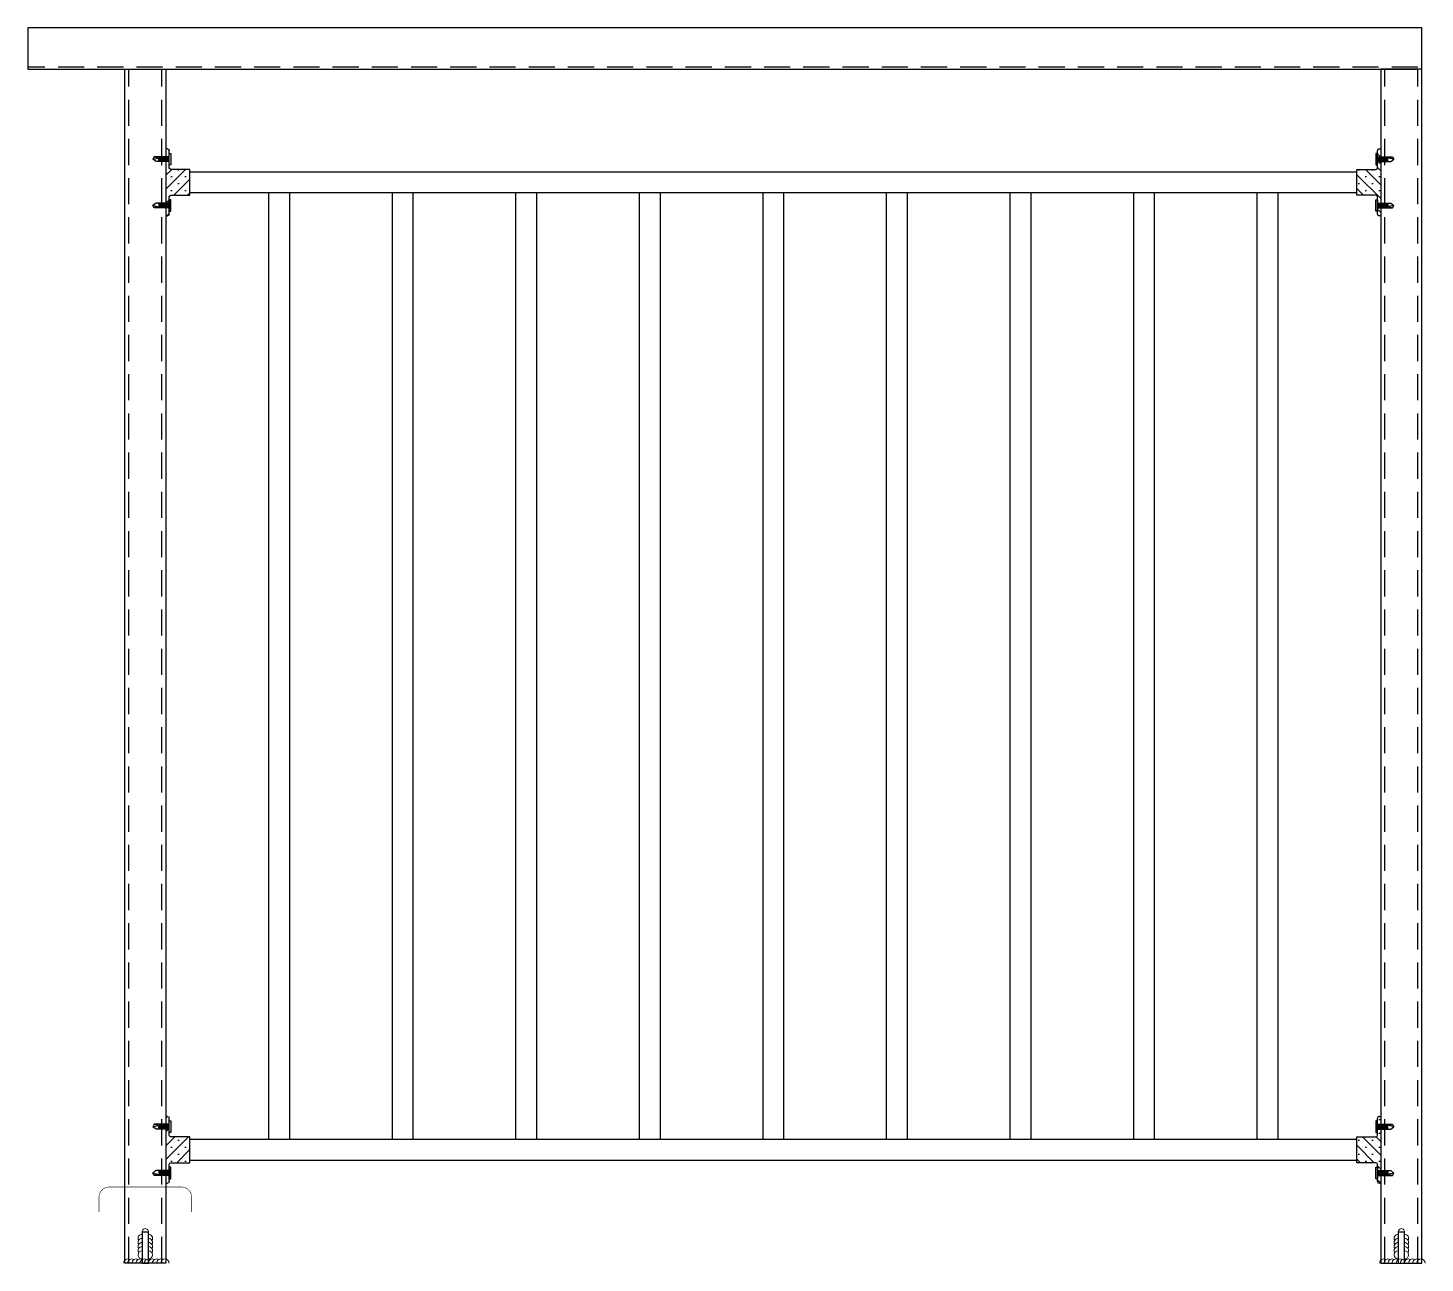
# Model space of a CAD drawing. Header units: millimetres. Extents: x -93 to 1264, y 0 to 1200.
import ezdxf

# ---------------------------------------------------------------- set-up
doc = ezdxf.new("R2010")
doc.units = ezdxf.units.MM
doc.set_wipeout_variables(frame=1)
doc.linetypes.add('DASHED', pattern=[19.05, 12.7, -6.35])
for name, color, linetype in [('@F05_Section_Steel', 24, 'Continuous'), ('F01_Section_AL', 92, 'Continuous'), ('F22_Dim', 9, 'Continuous'), ('XX', 6, 'DASHED'), ('图层2', 1, 'Continuous'), ('图层3', 3, 'Continuous')]:
    doc.layers.add(name, color=color, linetype=linetype)
doc.layers.add('JY-11填充层', color=8, linetype='Continuous', lineweight=5)

# ---------------------------------------------------------------- blocks, each defined once
blk = doc.blocks.new('肋板侧')
at = {"layer": '@F05_Section_Steel', "ltscale": 10}
blk.add_lwpolyline([(-3, 0), (3, 0), (3, 30), (-3, 30)], close=True, dxfattribs=at)
at = {"layer": 'JY-11填充层'}
blk.add_lwpolyline([(1, 30), (3, 30, 1.147558), (-3, 30)], format="xyb", close=True, dxfattribs=at)
for centre, start, end in [((-3, 24), 90, 210), ((3, 24), 330, 90), ((-3, 20), 90, 210), ((-3, 16), 90, 210), ((-3, 12), 90, 210), ((3, 20), 330, 90), ((3, 16), 330, 90), ((3, 12), 330, 90), ((-17, 0), 60, 180), ((-13, 0), 60, 180), ((-9, 0), 60, 180), ((-5, 0), 60, 180), ((-3, 8), 90, 270), ((-1, 0), 60, 180), ((3, 0), 60, 180), ((3, 8), 270, 90), ((7, 0), 60, 180), ((11, 0), 60, 180), ((15, 0), 60, 180), ((19, 0), 0, 180)]:
    blk.add_arc(centre, 4, start, end, dxfattribs=at)
blk = doc.blocks.new('15E[GL')
at = {"layer": '图层2'}
for points in [[(9.6, 20.1), (12.8, 22.5), (7.5, 23.6), (11.3, 24.9), (12.8, 22.5)], [(9.6, -20.1), (12.8, -22.5), (7.5, -23.6), (11.3, -24.9), (12.8, -22.5)]]:
    blk.add_lwpolyline(points, dxfattribs=at)
at = {"color": 1}
blk.add_wipeout([(0, 32.5), (-1.6, 32.5), (-1.9, 32.5), (-2.1, 32.4), (-2.4, 32.3), (-2.6, 32.1), (-2.9, 31.9), (-3, 31.6), (-3.2, 31.3), (-3.2, 31.1), (-3.2, 30.9), (-3.2, 14.1), (-3.2, 13.8), (-3.3, 13.6), (-3.4, 13.4), (-3.5, 13.2), (-3.7, 13), (-3.9, 12.8), (-4.2, 12.6), (-4.5, 12.5), (-4.8, 12.5), (-23.2, 12.5), (-23.2, -12.5), (-4.8, -12.5), (-4.5, -12.5), (-4.2, -12.6), (-4, -12.7), (-3.7, -13), (-3.6, -13.1), (-3.4, -13.3), (-3.3, -13.5), (-3.3, -13.7), (-3.2, -13.9), (-3.2, -14.1), (-3.2, -30.9), (-3.2, -31.2), (-3.1, -31.5), (-3, -31.7), (-2.9, -31.8), (-2.8, -32), (-2.6, -32.1), (-2.4, -32.3), (-2.3, -32.4), (-2.1, -32.4), (-2, -32.5), (-1.8, -32.5), (-1.6, -32.5), (0, -32.5)], dxfattribs=at)
at = {"layer": '图层3'}
h = blk.add_hatch(dxfattribs=at)
h.set_pattern_fill('SACNCR', color=256, scale=4, angle=-90, style=0)
h.set_pattern_definition([(315, (-396.641, 1830.071), (6.73519, 6.73519), []), (315, (-396.641, 1823.335), (6.73519, 6.73519), [0, -9.525])])
h.paths.add_polyline_path([(0, 32.5), (-1.6, 32.5, 0.414214), (-3.2, 30.9), (-3.2, 14.1, -0.414214), (-4.8, 12.5), (-23.2, 12.5), (-23.2, -12.5), (-4.8, -12.5, -0.414214), (-3.2, -14.1), (-3.2, -30.9, 0.414214), (-1.6, -32.5), (0, -32.5)])
at = {"layer": '图层2'}
for p, q in [((-3.2, 24.9), (11.3, 24.9)), ((-2.3, 20.1), (-3.2, 23.8)), ((-3.2, 20.1), (9.6, 20.1)), ((-1.1, 20.1), (-2.3, 24.9)), ((0.1, 20.1), (-1.1, 24.9)), ((1.3, 20.1), (0.1, 24.9)), ((2.5, 20.1), (1.3, 24.9)), ((3.7, 20.1), (2.5, 24.9)), ((4.9, 20.1), (3.7, 24.9)), ((6.1, 20.1), (4.9, 24.9)), ((7.3, 20.1), (6.1, 24.9)), ((-3.2, -20.1), (9.6, -20.1)), ((-2.3, -20.1), (-3.2, -23.8)), ((-3.2, -24.9), (11.3, -24.9)), ((-1.1, -20.1), (-2.3, -24.9)), ((0.1, -20.1), (-1.1, -24.9)), ((1.3, -20.1), (0.1, -24.9)), ((2.5, -20.1), (1.3, -24.9)), ((3.7, -20.1), (2.5, -24.9)), ((4.9, -20.1), (3.7, -24.9)), ((6.1, -20.1), (4.9, -24.9)), ((7.3, -20.1), (6.1, -24.9))]:
    blk.add_line(p, q, dxfattribs=at)
for points in [[(-3.2, 16.9), (-3.2, 28.1), (-4.8, 28.1), (-4.8, 16.9)], [(-3.2, -16.9), (-3.2, -28.1), (-4.8, -28.1), (-4.8, -16.9)]]:
    blk.add_lwpolyline(points, close=True, dxfattribs=at)
at = {"layer": '图层3'}
for p, q in [((-3.2, 14.1), (-3.2, 30.9)), ((-1.6, 32.5), (0, 32.5)), ((0, 32.5), (0, -32.5)), ((-23.2, -12.5), (-23.2, 12.5)), ((-23.2, 12.5), (-4.8, 12.5)), ((-4.8, -12.5), (-23.2, -12.5)), ((-3.2, -30.9), (-3.2, -14.1)), ((0, -32.5), (-1.6, -32.5))]:
    blk.add_line(p, q, dxfattribs=at)
for centre, start, end in [((-1.6, 30.9), 90, 180), ((-4.8, 14.1), 270, 0), ((-4.8, -14.1), 0, 90), ((-1.6, -30.9), 180, 270)]:
    blk.add_arc(centre, 1.6, start, end, dxfattribs=at)

msp = doc.modelspace()

# ---------------------------------------------------------------- linework, layer by layer
at = {"layer": '@F05_Section_Steel'}
for p, q in [((1261, 1159), (1261, 1200)), ((41, 1109.6), (41, 1089.6))]:
    msp.add_line(p, q, dxfattribs=at)
for points in [[(1261, 1200), (-93, 1200), (-93, 1160), (1257, 1160)], [(1261, 1160), (1221, 1160), (1221, 0), (1261, 0), (1261, 1159), (1261, 1159)]]:
    msp.add_lwpolyline(points, dxfattribs=at)
msp.add_lwpolyline([(41, 1160), (41, 0), (1, 0), (1, 1160)], close=True, dxfattribs=at)
at = {"layer": '@F05_Section_Steel', "const_width": 0.5}
msp.add_lwpolyline([(66, 49.6), (66, 49.6), (66, 63.9, 0.414214), (56, 73.9), (-14, 73.9, 0.414214), (-24, 63.9), (-24, 49.6)], format="xyb", dxfattribs=at)
at = {"layer": 'F01_Section_AL', "linetype": 'ByBlock', "lineweight": -2}
msp.add_lwpolyline([(1221, 1060), (41, 1060), (41, 1040), (1221, 1040)], close=True, dxfattribs=at)
at = {"layer": 'F01_Section_AL', "linetype": 'ByBlock', "lineweight": -2, "elevation": 0}
msp.add_lwpolyline([(1221, 120), (41, 120), (41, 100), (1221, 100)], close=True, dxfattribs=at)
at = {"layer": 'F22_Dim'}
for points in [[(141, 1040), (161, 1040), (161, 120), (141, 120)], [(261, 1040), (281, 1040), (281, 120), (261, 120)], [(381, 1040), (401, 1040), (401, 120), (381, 120)], [(501, 1040), (521, 1040), (521, 120), (501, 120)], [(621, 1040), (641, 1040), (641, 120), (621, 120)], [(741, 1040), (761, 1040), (761, 120), (741, 120)], [(861, 1040), (881, 1040), (881, 120), (861, 120)], [(981, 1040), (1001, 1040), (1001, 120), (981, 120)], [(1101, 1040), (1121, 1040), (1121, 120), (1101, 120)]]:
    msp.add_lwpolyline(points, close=True, dxfattribs=at)
at = {"layer": 'XX', "ltscale": 2}
for p, q in [((1257, 1162, 0), (-93, 1162, 0)), ((5, 0), (5, 1160, 0)), ((37, 0), (37, 1160, 0)), ((1225, 0), (1225, 1160, 0)), ((1257, 0), (1257, 1160, 0))]:
    msp.add_line(p, q, dxfattribs=at)

# ---------------------------------------------------------------- block references
for p in [(21, 0), (1241, 0)]:
    msp.add_blockref('肋板侧', p)

# ---------------------------------------------------------------- next in the draw order: block references
at = {"color": 1, "xscale": -1}
for p in [(41, 1050), (41, 110, 0)]:
    msp.add_blockref('15E[GL', p, dxfattribs=at)
at = {"color": 1}
for p in [(1221, 1050), (1221, 110, 0)]:
    msp.add_blockref('15E[GL', p, dxfattribs=at)

doc.saveas('drawing.dxf')
